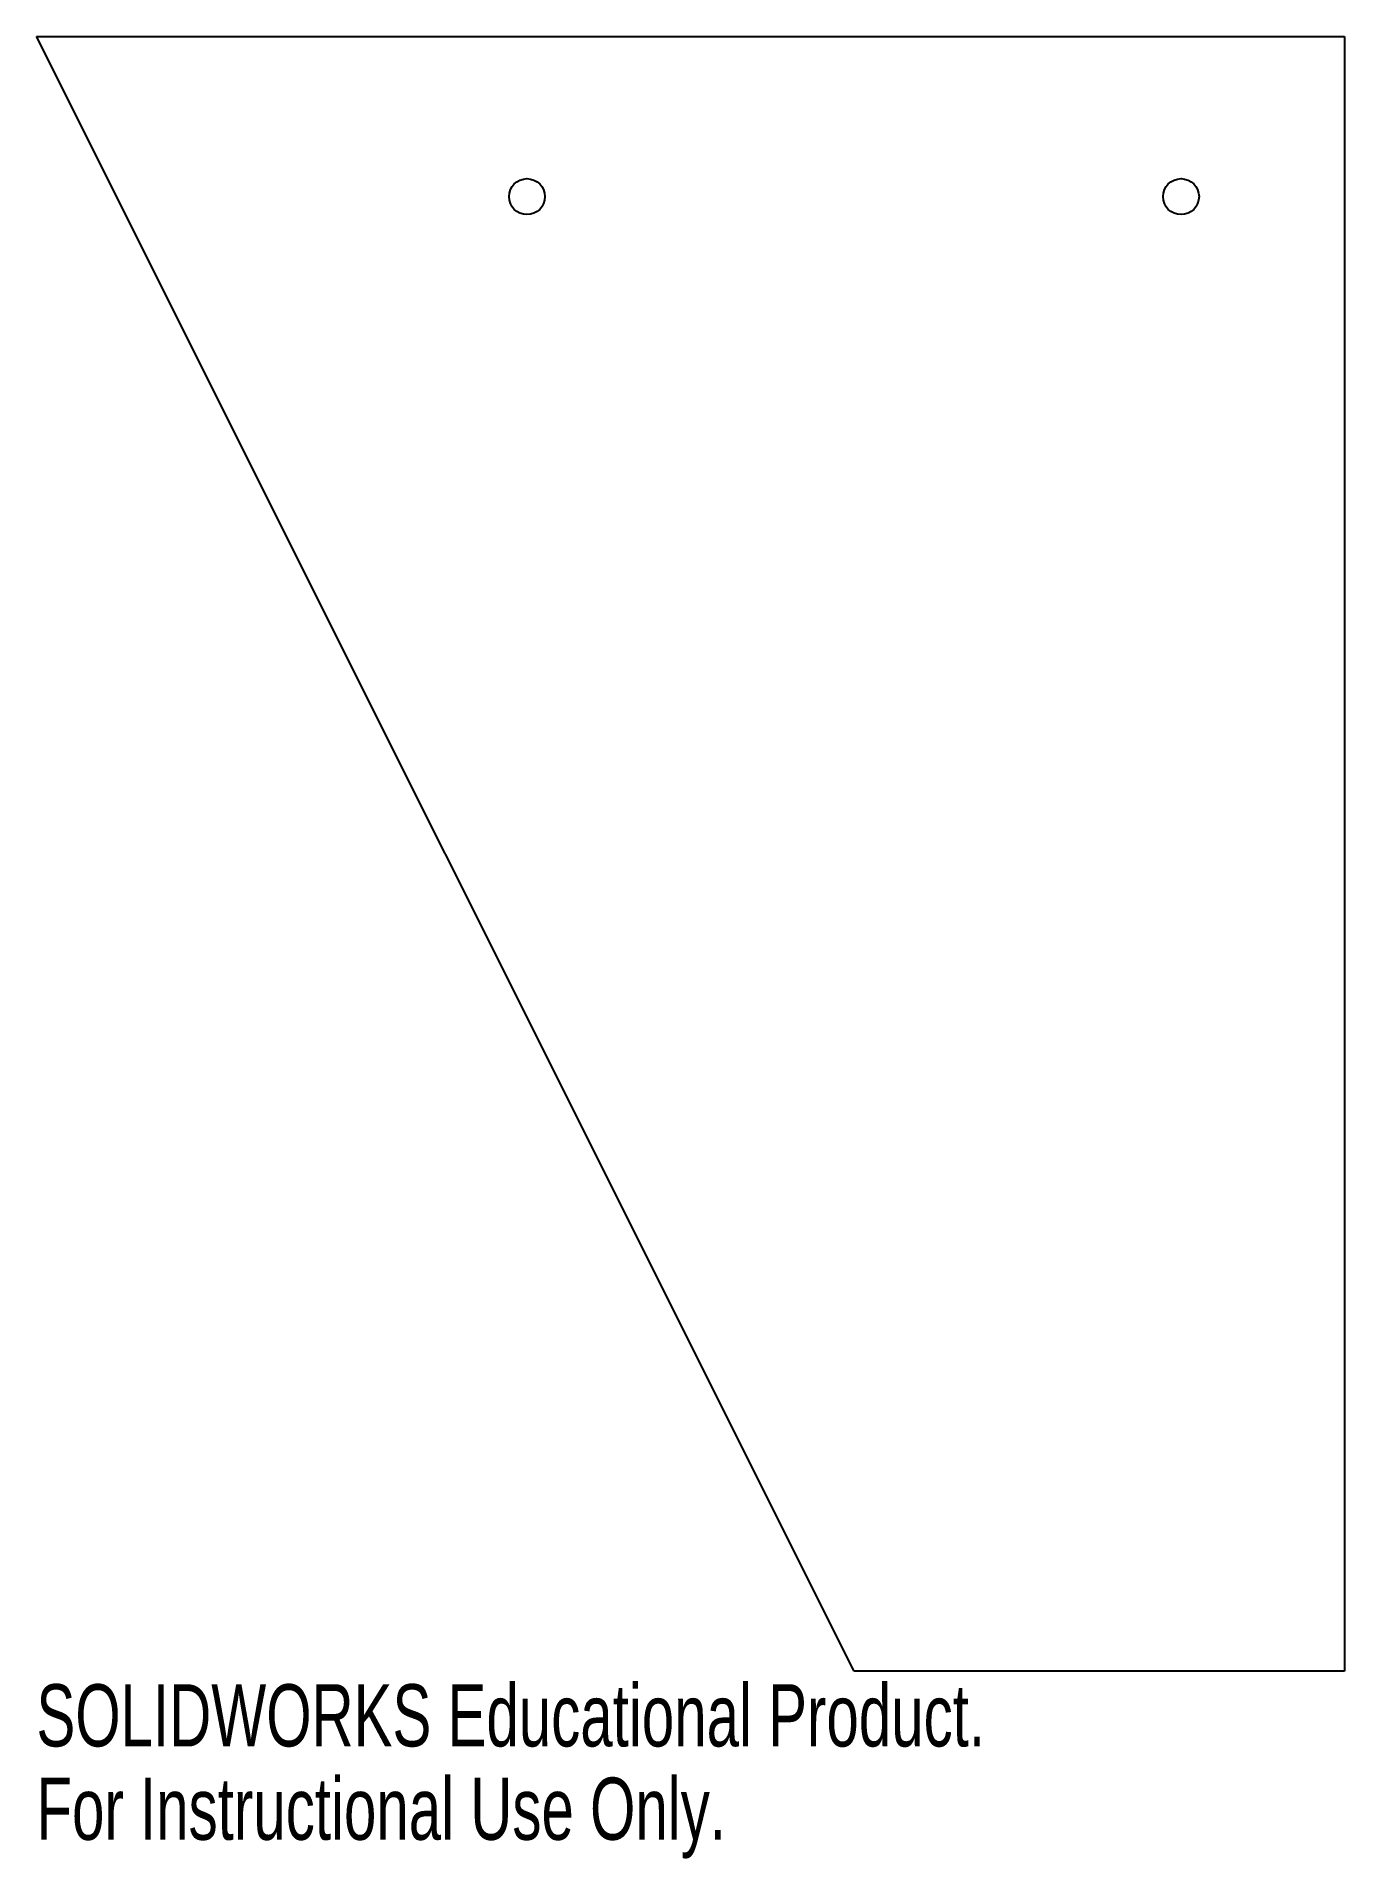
# Model space of a CAD drawing. Header units: inches. Extents: x -4 to 0, y -5.57 to 0.
import ezdxf

# ---------------------------------------------------------------- set-up
doc = ezdxf.new("R2010")
doc.units = ezdxf.units.IN
doc.header["$MEASUREMENT"] = 0
doc.styles.add('SLDTEXTSTYLE0', font='TXT', dxfattribs={"width": 0.7})

msp = doc.modelspace()

# ---------------------------------------------------------------- linework, layer by layer
at = {"color": 7, "linetype": 'Continuous', "lineweight": 25}
for p, q in [((-1.5, -5), (-4, 0)), ((-4, 0), (0, 0)), ((0, 0), (0, -5)), ((0, -5), (-1.5, -5))]:
    msp.add_line(p, q, dxfattribs=at)
for centre in [(-2.5, -0.49), (-0.5, -0.49)]:
    msp.add_circle(centre, 0.055, dxfattribs=at)

# ---------------------------------------------------------------- texts
at = {"color": 7, "linetype": 'Continuous', "char_height": 0.1903, "attachment_point": 1, "style": 'SLDTEXTSTYLE0'}
for s, insert in [('SOLIDWORKS Educational Product.', (-4, -5.0401)), ('For Instructional Use Only.', (-4, -5.3256))]:
    msp.add_mtext(s, dxfattribs=dict(at, insert=insert))

doc.saveas('drawing.dxf')
